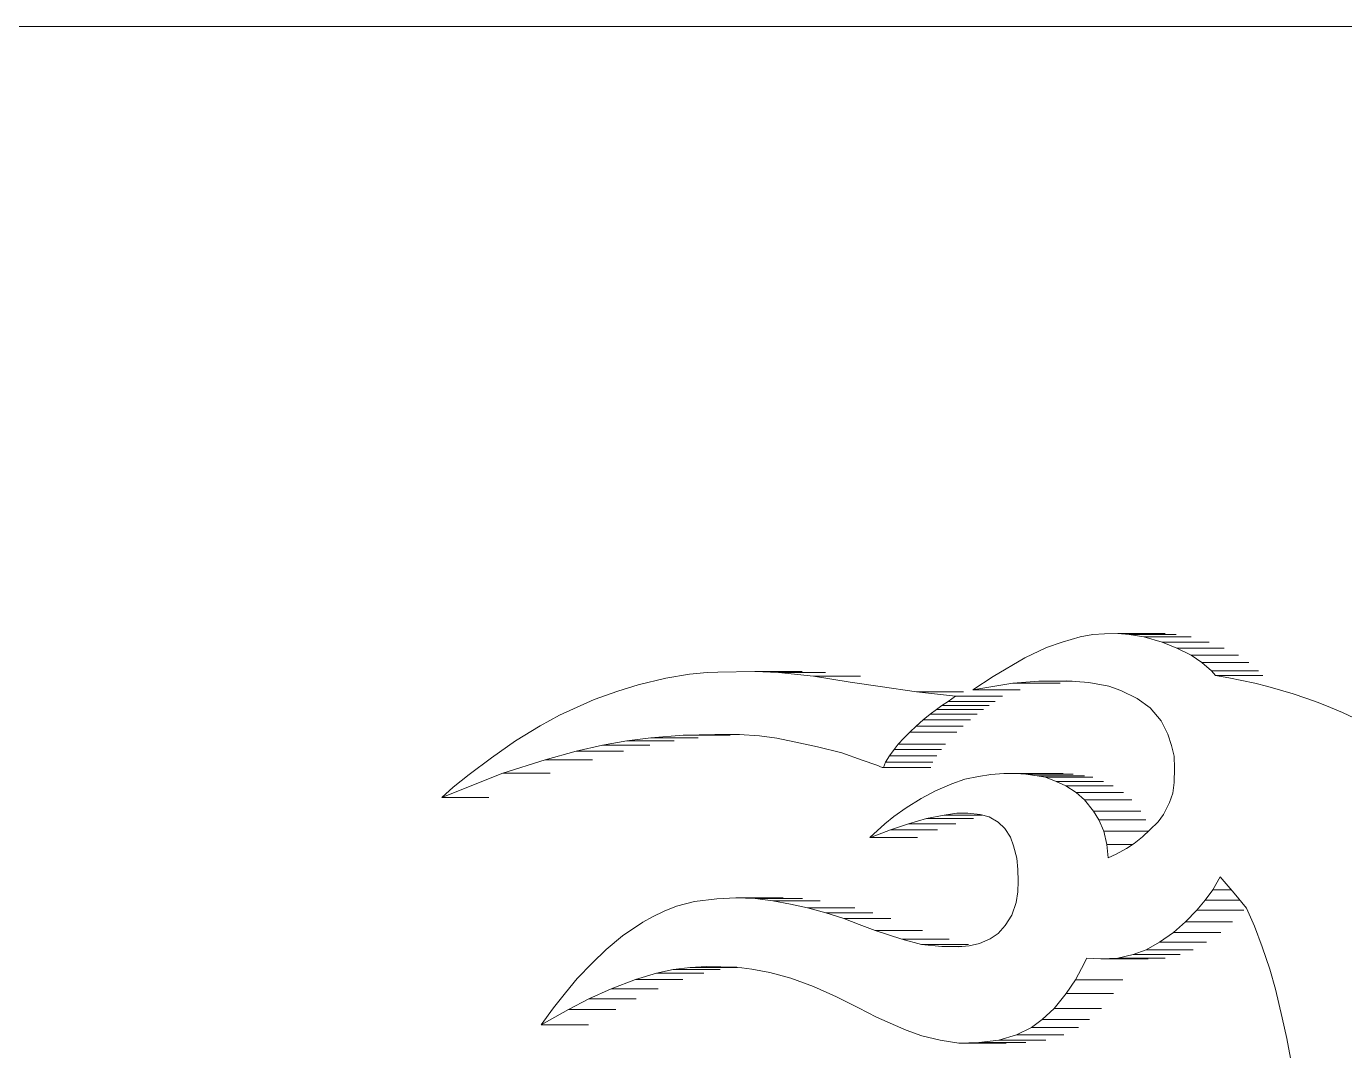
# Model space of a CAD drawing. Header units: inches. Extents: x 20 to 536, y 8 to 344.
# Drawn here: x 380.362 to 381.235, y 126.611 to 127.288 of the extents above; entities that cross this region are included whole.
import ezdxf

# ---------------------------------------------------------------- set-up
doc = ezdxf.new("R2010")
doc.units = ezdxf.units.IN
doc.header["$LTSCALE"] = 16
doc.header["$MEASUREMENT"] = 0
doc.layers.add('Visible (ANSI)', color=7, linetype='Continuous', lineweight=50)

msp = doc.modelspace()

# ---------------------------------------------------------------- linework, layer by layer
at = {"layer": 'Visible (ANSI)', "linetype": 'Continuous', "lineweight": 18}
for p, q in [((383.8182, 127.288432), (379.217723, 127.288432)), ((381.047801, 126.881065), (381.059653, 126.884512)), ((381.059653, 126.884512), (381.068128, 126.886166)), ((381.068128, 126.886166), (381.075882, 126.886542)), ((381.075882, 126.886542), (381.084709, 126.886677)), ((381.115959, 126.886677), (381.084709, 126.886677)), ((381.084709, 126.886677), (381.092149, 126.886147)), ((381.123399, 126.886147), (381.092149, 126.886147)), ((381.092149, 126.886147), (381.101925, 126.884582)), ((381.133175, 126.884582), (381.101925, 126.884582)), ((381.101925, 126.884582), (381.113994, 126.881099)), ((381.023194, 126.870672), (381.037462, 126.877423)), ((381.037462, 126.877423), (381.047801, 126.881065)), ((381.145244, 126.881099), (381.113994, 126.881099)), ((381.113994, 126.881099), (381.123798, 126.877068)), ((381.155048, 126.877068), (381.123798, 126.877068)), ((381.123798, 126.877068), (381.133331, 126.87239)), ((381.002195, 126.858375), (381.023194, 126.870672)), ((381.164581, 126.87239), (381.133331, 126.87239)), ((381.133331, 126.87239), (381.140264, 126.867457)), ((381.171514, 126.867457), (381.140264, 126.867457)), ((381.140264, 126.867457), (381.146645, 126.862087)), ((380.767145, 126.852862), (380.785384, 126.857243)), ((380.785384, 126.857243), (380.801103, 126.859828)), ((380.801103, 126.859828), (380.812776, 126.860886)), ((380.812776, 126.860886), (380.819987, 126.861173)), ((380.819987, 126.861173), (380.844497, 126.861548)), ((380.875747, 126.861548), (380.844497, 126.861548)), ((380.844497, 126.861548), (380.859993, 126.86099)), ((380.891243, 126.86099), (380.859993, 126.86099)), ((380.859993, 126.86099), (380.883191, 126.858422)), ((380.914441, 126.858422), (380.883191, 126.858422)), ((380.883191, 126.858422), (380.90749, 126.854617)), ((380.988707, 126.849459), (381.002195, 126.858375)), ((381.177895, 126.862087), (381.146645, 126.862087)), ((381.146645, 126.862087), (381.14936, 126.858827)), ((381.18061, 126.858827), (381.14936, 126.858827)), ((380.738046, 126.84304), (380.753732, 126.848555)), ((380.753732, 126.848555), (380.767145, 126.852862)), ((380.90749, 126.854617), (380.927435, 126.851581)), ((380.927435, 126.851581), (380.951367, 126.848188)), ((380.982617, 126.848188), (380.951367, 126.848188)), ((380.951367, 126.848188), (380.977137, 126.845254)), ((381.015285, 126.853817), (380.988707, 126.849459)), ((381.019957, 126.849459), (380.988707, 126.849459)), ((381.032484, 126.855139), (381.015285, 126.853817)), ((381.046535, 126.853817), (381.015285, 126.853817)), ((381.050613, 126.855416), (381.032484, 126.855139)), ((381.05439, 126.855139), (381.032484, 126.855139)), ((381.065545, 126.85432), (381.050613, 126.855416)), ((381.078656, 126.851873), (381.065545, 126.85432)), ((381.086721, 126.849084), (381.078656, 126.851873)), ((381.097571, 126.843689), (381.086721, 126.849084)), ((380.715049, 126.832725), (380.738046, 126.84304)), ((380.972289, 126.841835), (380.96828, 126.83916)), ((380.977137, 126.845254), (380.972289, 126.841835)), ((381.003539, 126.841835), (380.972289, 126.841835)), ((381.008387, 126.845254), (380.977137, 126.845254)), ((381.106135, 126.837465), (381.097571, 126.843689)), ((380.70235, 126.825732), (380.715049, 126.832725)), ((380.960368, 126.833243), (380.955879, 126.829537)), ((380.964567, 126.836489), (380.960368, 126.833243)), ((380.991618, 126.833243), (380.960368, 126.833243)), ((380.96828, 126.83916), (380.964567, 126.836489)), ((380.995817, 126.836489), (380.964567, 126.836489)), ((380.99953, 126.83916), (380.96828, 126.83916)), ((381.113349, 126.828838), (381.106135, 126.837465)), ((380.685953, 126.815811), (380.70235, 126.825732)), ((380.9511, 126.825373), (380.946908, 126.821445)), ((380.955879, 126.829537), (380.9511, 126.825373)), ((380.98235, 126.825373), (380.9511, 126.825373)), ((380.987129, 126.829537), (380.955879, 126.829537)), ((381.117809, 126.820168), (381.113349, 126.828838)), ((380.670081, 126.804433), (380.685953, 126.815811)), ((380.759772, 126.815602), (380.743596, 126.812816)), ((380.775556, 126.81769), (380.759772, 126.815602)), ((380.791022, 126.815602), (380.759772, 126.815602)), ((380.796846, 126.819432), (380.775556, 126.81769)), ((380.806806, 126.81769), (380.775556, 126.81769)), ((380.81785, 126.819984), (380.796846, 126.819432)), ((380.828096, 126.819432), (380.796846, 126.819432)), ((380.834057, 126.820001), (380.81785, 126.819984)), ((380.834297, 126.819984), (380.81785, 126.819984)), ((380.847475, 126.819052), (380.834057, 126.820001)), ((380.858899, 126.81738), (380.847475, 126.819052)), ((380.870332, 126.815015), (380.858899, 126.81738)), ((380.885776, 126.811789), (380.870332, 126.815015)), ((380.939315, 126.813487), (380.936695, 126.810037)), ((380.943014, 126.817407), (380.939315, 126.813487)), ((380.970565, 126.813487), (380.939315, 126.813487)), ((380.946908, 126.821445), (380.943014, 126.817407)), ((380.978158, 126.821445), (380.946908, 126.821445)), ((381.120192, 126.812526), (381.117809, 126.820168)), ((380.655221, 126.793364), (380.670081, 126.804433)), ((380.726233, 126.808857), (380.705688, 126.803234)), ((380.743596, 126.812816), (380.726233, 126.808857)), ((380.757483, 126.808857), (380.726233, 126.808857)), ((380.774846, 126.812816), (380.743596, 126.812816)), ((380.90209, 126.807854), (380.885776, 126.811789)), ((380.915553, 126.802982), (380.90209, 126.807854)), ((380.933591, 126.805785), (380.93098, 126.80154)), ((380.936695, 126.810037), (380.933591, 126.805785)), ((380.964841, 126.805785), (380.933591, 126.805785)), ((380.967945, 126.810037), (380.936695, 126.810037)), ((381.121877, 126.805667), (381.120192, 126.812526)), ((381.122253, 126.797528), (381.121877, 126.805667)), ((380.705688, 126.803234), (380.677577, 126.794263)), ((380.736938, 126.803234), (380.705688, 126.803234)), ((380.925196, 126.799667), (380.915553, 126.802982)), ((380.928723, 126.797986), (380.925196, 126.799667)), ((380.929559, 126.797999), (380.928723, 126.797986)), ((380.959973, 126.797986), (380.928723, 126.797986)), ((380.93098, 126.80154), (380.929559, 126.797999)), ((380.960809, 126.797999), (380.929559, 126.797999)), ((380.96223, 126.80154), (380.93098, 126.80154)), ((381.122037, 126.788236), (381.122253, 126.797528)), ((380.677577, 126.794263), (380.637107, 126.778142)), ((380.644648, 126.784997), (380.655221, 126.793364)), ((380.708827, 126.794263), (380.677577, 126.794263)), ((380.963955, 126.782586), (380.974795, 126.78727)), ((380.974795, 126.78727), (380.98345, 126.790368)), ((380.98345, 126.790368), (380.992364, 126.792199)), ((380.992364, 126.792199), (381.000593, 126.793451)), ((381.000593, 126.793451), (381.009153, 126.794147)), ((381.040403, 126.794147), (381.009153, 126.794147)), ((381.009153, 126.794147), (381.017231, 126.794129)), ((381.048481, 126.794129), (381.017231, 126.794129)), ((381.017231, 126.794129), (381.023846, 126.793665)), ((381.055096, 126.793665), (381.023846, 126.793665)), ((381.023846, 126.793665), (381.031324, 126.79265)), ((381.062574, 126.79265), (381.031324, 126.79265)), ((381.031324, 126.79265), (381.036844, 126.791605)), ((381.068094, 126.791605), (381.036844, 126.791605)), ((381.036844, 126.791605), (381.043852, 126.788888)), ((381.075102, 126.788888), (381.043852, 126.788888)), ((381.043852, 126.788888), (381.050252, 126.785879)), ((381.120993, 126.780974), (381.122037, 126.788236)), ((380.637107, 126.778142), (380.644648, 126.784997)), ((380.954465, 126.77764), (380.963955, 126.782586)), ((381.081502, 126.785879), (381.050252, 126.785879)), ((381.050252, 126.785879), (381.057155, 126.781607)), ((381.088405, 126.781607), (381.057155, 126.781607)), ((381.057155, 126.781607), (381.062719, 126.77675)), ((381.118809, 126.774809), (381.120993, 126.780974)), ((380.668357, 126.778142), (380.637107, 126.778142)), ((380.936446, 126.765633), (380.944581, 126.771406)), ((380.944581, 126.771406), (380.954465, 126.77764)), ((381.093969, 126.77675), (381.062719, 126.77675)), ((381.062719, 126.77675), (381.068682, 126.769075)), ((381.114876, 126.766883), (381.118809, 126.774809)), ((380.920566, 126.751763), (380.930505, 126.760741)), ((380.930505, 126.760741), (380.936446, 126.765633)), ((380.946159, 126.760713), (380.934167, 126.75676)), ((380.957983, 126.764266), (380.946159, 126.760713)), ((380.977409, 126.760713), (380.946159, 126.760713)), ((380.96965, 126.766626), (380.957983, 126.764266)), ((380.989233, 126.764266), (380.957983, 126.764266)), ((380.97806, 126.767945), (380.96965, 126.766626)), ((380.994978, 126.766626), (380.96965, 126.766626)), ((380.985284, 126.767857), (380.97806, 126.767945)), ((380.993548, 126.766992), (380.985284, 126.767857)), ((380.999411, 126.765494), (380.993548, 126.766992)), ((381.005472, 126.761818), (380.999411, 126.765494)), ((381.009818, 126.757719), (381.005472, 126.761818)), ((381.099932, 126.769075), (381.068682, 126.769075)), ((381.068682, 126.769075), (381.072051, 126.763479)), ((381.103301, 126.763479), (381.072051, 126.763479)), ((381.072051, 126.763479), (381.07532, 126.755904)), ((381.105973, 126.756714), (381.111386, 126.762185)), ((381.111386, 126.762185), (381.114876, 126.766883)), ((380.934167, 126.75676), (380.920913, 126.751769)), ((380.965417, 126.75676), (380.934167, 126.75676)), ((381.013666, 126.752025), (381.009818, 126.757719)), ((381.015624, 126.746302), (381.013666, 126.752025)), ((381.10509, 126.755904), (381.07532, 126.755904)), ((381.07532, 126.755904), (381.077503, 126.747041)), ((381.095607, 126.747824), (381.101033, 126.75218)), ((381.101033, 126.75218), (381.105973, 126.756714)), ((380.920913, 126.751769), (380.920566, 126.751763)), ((380.951816, 126.751763), (380.920566, 126.751763)), ((380.952163, 126.751769), (380.920913, 126.751769)), ((381.017782, 126.738003), (381.015624, 126.746302)), ((381.094402, 126.747041), (381.077503, 126.747041)), ((381.077503, 126.747041), (381.078337, 126.7383)), ((381.083609, 126.740766), (381.090332, 126.744399)), ((381.090332, 126.744399), (381.095607, 126.747824)), ((381.018554, 126.730675), (381.017782, 126.738003)), ((381.078337, 126.7383), (381.083609, 126.740766)), ((381.018817, 126.722744), (381.018554, 126.730675)), ((381.018553, 126.715797), (381.018817, 126.722744)), ((381.147533, 126.717151), (381.14251, 126.710317)), ((381.152536, 126.725728), (381.147533, 126.717151)), ((381.159911, 126.717151), (381.147533, 126.717151)), ((381.161772, 126.714986), (381.152536, 126.725728)), ((380.792534, 126.706333), (380.804365, 126.709291)), ((380.804365, 126.709291), (380.819133, 126.711104)), ((380.819133, 126.711104), (380.831924, 126.711889)), ((380.863174, 126.711889), (380.831924, 126.711889)), ((380.831924, 126.711889), (380.844653, 126.711488)), ((380.875903, 126.711488), (380.844653, 126.711488)), ((380.844653, 126.711488), (380.856365, 126.709882)), ((380.887615, 126.709882), (380.856365, 126.709882)), ((380.856365, 126.709882), (380.867911, 126.707678)), ((381.014596, 126.700372), (381.017429, 126.708836)), ((381.017429, 126.708836), (381.018553, 126.715797)), ((381.14251, 126.710317), (381.136917, 126.703692)), ((381.165618, 126.710317), (381.14251, 126.710317)), ((381.16993, 126.705081), (381.161772, 126.714986)), ((380.776622, 126.699345), (380.784318, 126.703033)), ((380.784318, 126.703033), (380.792534, 126.706333)), ((380.867911, 126.707678), (380.879288, 126.705273)), ((380.910538, 126.705273), (380.879288, 126.705273)), ((380.879288, 126.705273), (380.891364, 126.701887)), ((380.922614, 126.701887), (380.891364, 126.701887)), ((380.891364, 126.701887), (380.903273, 126.698101)), ((381.010203, 126.69356), (381.014596, 126.700372)), ((381.136917, 126.703692), (381.129448, 126.695949)), ((381.168167, 126.703692), (381.136917, 126.703692)), ((381.175127, 126.693186), (381.16993, 126.705081)), ((380.756819, 126.686743), (380.770301, 126.695677)), ((380.770301, 126.695677), (380.776622, 126.699345)), ((380.934523, 126.698101), (380.903273, 126.698101)), ((380.903273, 126.698101), (380.913382, 126.694262)), ((380.913382, 126.694262), (380.92409, 126.69026)), ((381.005451, 126.688131), (381.010203, 126.69356)), ((381.129448, 126.695949), (381.121594, 126.688854)), ((381.160698, 126.695949), (381.129448, 126.695949)), ((381.180217, 126.679342), (381.175127, 126.693186)), ((380.745918, 126.677649), (380.756819, 126.686743)), ((380.95534, 126.69026), (380.92409, 126.69026)), ((380.92409, 126.69026), (380.941695, 126.684578)), ((380.972945, 126.684578), (380.941695, 126.684578)), ((380.941695, 126.684578), (380.954632, 126.681006)), ((380.993144, 126.681595), (381.000159, 126.684678)), ((381.000159, 126.684678), (381.005451, 126.688131)), ((381.112221, 126.682389), (381.103397, 126.677459)), ((381.121594, 126.688854), (381.112221, 126.682389)), ((381.143471, 126.682389), (381.112221, 126.682389)), ((381.152844, 126.688854), (381.121594, 126.688854)), ((380.73675, 126.668509), (380.745918, 126.677649)), ((380.985882, 126.681006), (380.954632, 126.681006)), ((380.954632, 126.681006), (380.968233, 126.679627)), ((380.981335, 126.679627), (380.968233, 126.679627)), ((380.968233, 126.679627), (380.978897, 126.679393)), ((380.978897, 126.679393), (380.986283, 126.680101)), ((380.986283, 126.680101), (380.993144, 126.681595)), ((381.094742, 126.674275), (381.084754, 126.671943)), ((381.103397, 126.677459), (381.094742, 126.674275)), ((381.125992, 126.674275), (381.094742, 126.674275)), ((381.134647, 126.677459), (381.103397, 126.677459)), ((381.185322, 126.664536), (381.180217, 126.679342)), ((380.726707, 126.658354), (380.73675, 126.668509)), ((380.801668, 126.66577), (380.79028, 126.664355)), ((380.81242, 126.666431), (380.801668, 126.66577)), ((380.832918, 126.66577), (380.801668, 126.66577)), ((380.821892, 126.666079), (380.81242, 126.666431)), ((380.832437, 126.665992), (380.821892, 126.666079)), ((380.842351, 126.664654), (380.832437, 126.665992)), ((381.060724, 126.665122), (381.056704, 126.657536)), ((381.06427, 126.671865), (381.060724, 126.665122)), ((381.073422, 126.671551), (381.06427, 126.671865)), ((381.084754, 126.671943), (381.073422, 126.671551)), ((381.104672, 126.671551), (381.073422, 126.671551)), ((381.116004, 126.671943), (381.084754, 126.671943)), ((380.718957, 126.649016), (380.726707, 126.658354)), ((380.765393, 126.657768), (380.749216, 126.651535)), ((380.779332, 126.661953), (380.765393, 126.657768)), ((380.796643, 126.657768), (380.765393, 126.657768)), ((380.79028, 126.664355), (380.779332, 126.661953)), ((380.810582, 126.661953), (380.779332, 126.661953)), ((380.82153, 126.664355), (380.79028, 126.664355)), ((380.854428, 126.662357), (380.842351, 126.664654)), ((380.868243, 126.658596), (380.854428, 126.662357)), ((380.883154, 126.653114), (380.868243, 126.658596)), ((381.056704, 126.657536), (381.050526, 126.648524)), ((381.087954, 126.657536), (381.056704, 126.657536)), ((381.189106, 126.651421), (381.185322, 126.664536)), ((380.711215, 126.639052), (380.718957, 126.649016)), ((380.749216, 126.651535), (380.734571, 126.644943)), ((380.780466, 126.651535), (380.749216, 126.651535)), ((380.898525, 126.646293), (380.883154, 126.653114)), ((381.050526, 126.648524), (381.042569, 126.638594)), ((381.081776, 126.648524), (381.050526, 126.648524)), ((381.193484, 126.632419), (381.189106, 126.651421)), ((380.702945, 126.627831), (380.711215, 126.639052)), ((380.734571, 126.644943), (380.721156, 126.638015)), ((380.765821, 126.644943), (380.734571, 126.644943)), ((380.913069, 126.638969), (380.898525, 126.646293)), ((380.924846, 126.632794), (380.913069, 126.638969)), ((381.042569, 126.638594), (381.034681, 126.631227)), ((381.073819, 126.638594), (381.042569, 126.638594)), ((380.721156, 126.638015), (380.702945, 126.627831)), ((380.752406, 126.638015), (380.721156, 126.638015)), ((380.944568, 126.624357), (380.924846, 126.632794)), ((381.034681, 126.631227), (381.027492, 126.626101)), ((381.065931, 126.631227), (381.034681, 126.631227)), ((381.196496, 126.618693), (381.193484, 126.632419)), ((380.734195, 126.627831), (380.702945, 126.627831)), ((380.954941, 126.620544), (380.944568, 126.624357)), ((381.017644, 126.621213), (381.005846, 126.617688)), ((381.027492, 126.626101), (381.017644, 126.621213)), ((381.048894, 126.621213), (381.017644, 126.621213)), ((381.058742, 126.626101), (381.027492, 126.626101)), ((380.967026, 126.617551), (380.954941, 126.620544)), ((380.979441, 126.615755), (380.967026, 126.617551)), ((380.992578, 126.616092), (380.979441, 126.615755)), ((381.010691, 126.615755), (380.979441, 126.615755)), ((381.005846, 126.617688), (380.992578, 126.616092)), ((381.023828, 126.616092), (380.992578, 126.616092)), ((381.037096, 126.617688), (381.005846, 126.617688)), ((381.198981, 126.605708), (381.196496, 126.618693))]:
    msp.add_line(p, q, dxfattribs=at)
msp.add_ellipse((381.101076, 126.433041), major_axis=(0, 0.42942), ratio=0.8660254, start_param=3.2341876, end_param=6.1529824, dxfattribs=at)

doc.saveas('drawing.dxf')
